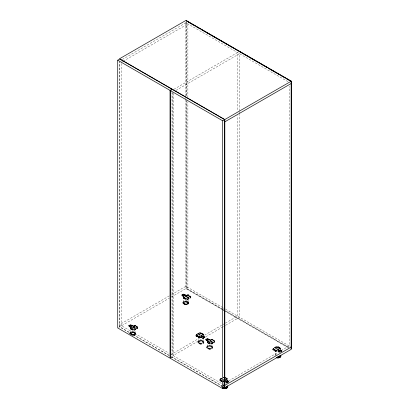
<?xml version="1.0" encoding="UTF-8"?>
<svg xmlns="http://www.w3.org/2000/svg" width="409" height="409" viewBox="0 0 409 409"><rect width="100%" height="100%" fill="white"/><g stroke="black" fill="none" stroke-linecap="round" stroke-linejoin="round"><path stroke-width="0.31" stroke-dasharray="2.04 1.53" d="M228.841 381.536L227.072 382.86L225.707 382.072L225.717 381.377M228.57 381.919L228.554 381.173L228.248 381.111M137.542 327.338L135.292 326.039L131.862 325.978L130.497 325.186C127.23 325.14 135.583 328.028 130.154 325.124L130.497 324.93L131.862 325.722L135.292 325.784L137.588 327.19A2.505 1.447 0 0 1 136.903 328.509L136.903 328.759A2.505 1.447 0 0 0 137.588 327.445L137.542 327.082M132.501 328.954C134.055 328.862 131.575 329.68 133.129 328.954M132.501 329.204L133.129 329.204M133.728 326.157L134.111 326.51L134.852 325.794L133.758 326.116L134.111 326.382L134.898 325.886M133.717 327.609C136.386 326.735 136.376 330.671 133.876 327.583C137.894 328.78 134.791 329.465 133.728 327.783M136.039 326.909C137.593 326.822 135.113 327.635 136.667 326.909M136.039 327.164L136.667 327.164M182.031 295.18L183.396 295.968L183.503 298.202L185.937 299.526A2.505 1.447 0 0 0 188.222 299.132L189.981 297.859A2.505 1.447 0 0 0 190.666 296.54L188.37 295.14L184.945 295.073L183.575 294.286L183.237 294.475C189.132 297.343 180.195 294.567 183.575 294.541L184.945 295.329L188.37 295.395L190.717 297.057M185.584 298.304C187.133 298.217 184.653 299.03 186.207 298.304M185.584 298.56L186.207 298.56M186.801 295.687L187.583 295.068L187.976 295.37L187.506 295.211L186.841 295.779L187.936 295.462M189.122 296.52C190.303 296.96 188.544 295.692 189.745 296.52M188.973 297.859C185.441 298.805 186.882 294.848 188.881 297.732M189.745 296.264L189.122 296.264M197.082 335.59C198.631 335.503 196.182 336.305 197.705 335.59M197.082 335.845L197.705 335.845M199.986 334.925L197.9 333.902L199.986 334.797L199.561 335.17L197.869 334.041M200.021 336.341C198.012 337.701 199.633 335.503 199.986 336.331C198.135 336.305 199.398 337.497 200.032 336.423M200.62 333.55C202.153 333.427 199.694 334.276 201.248 333.55M200.62 333.805L201.248 333.805M201.847 334.843L202.23 335.191L202.971 334.48L201.877 334.797L202.23 335.063L203.007 334.618M201.836 336.423C203.631 334.818 205.216 339.511 201.836 336.423C204.653 339.168 204.577 335.917 201.847 336.372M207.711 341.893L208.345 341.275L208.835 341.31L208.232 341.975L207.711 341.766L208.835 341.438L207.235 342.169L207.235 342.676L209.561 344.02A2.659 1.534 0 0 0 212.215 343.637L213.984 342.614A2.659 1.534 0 0 0 214.648 341.08L214.648 340.569L212.322 339.23L208.897 339.168L207.169 338.376L205.758 339.189L205.758 339.91L207.128 340.697L207.235 342.676M209.469 342.998C210.645 343.442 208.866 342.195 210.093 342.998M210.686 339.997C214.096 338.269 209.127 341.541 211.33 339.674C212.859 339.434 210.461 340.809 210.727 340.032M210.093 342.742L209.469 342.742M213.007 340.697C214.561 340.61 212.077 341.423 213.631 340.697M213.007 340.953L213.631 340.953M212.849 342.343C211.719 343.463 208.462 339.966 212.818 342.384C209.04 340.763 211.361 340.866 212.859 342.42M220.978 380.329C222.072 380.641 220.441 379.516 221.596 380.283M221.581 380.073L220.978 380.073M223.273 381.178L223.907 380.774L223.273 381.306M225.732 379.501C226.545 377.906 227.685 379.716 225.814 379.578C225.85 379.624 227.798 378.356 225.732 379.404M225.763 380.82L227.854 381.842L225.763 380.948L226.192 380.575L227.885 381.704M274.05 349.383C275.686 348.995 273.278 349.94 274.444 349.209C275.078 350.16 273.243 349.537 274.674 349.383M274.05 349.639L274.674 349.639M274.822 347.911C276.617 346.311 278.202 351.004 274.822 347.911C277.46 350.493 277.777 347.696 274.863 347.824M277.588 347.338C279.137 347.251 276.658 348.064 278.212 347.338M276.995 350.084C275.001 351.663 276.479 349.49 276.954 349.992M277.588 347.594L278.212 347.594M278.805 350.084L279.337 349.956L280.937 351.193L278.846 350.303L279.27 350.053L280.978 351.106M279.971 348.407C279.035 349.25 278.263 348.943 279.971 348.407C278.227 348.984 279.204 347.901 279.981 348.488M280.978 350.978L280.508 351.132L278.846 350.176M228.534 382.032L228.248 382.389M131.867 327.701C129.909 328.667 131.683 327.476 131.821 327.481C130.205 327.236 130.895 329.209 131.903 327.655M188.927 297.895C185.937 295.283 186.729 298.493 188.963 297.905M206.714 339.184C208.927 338.575 209.715 341.858 206.714 339.148M207.169 338.376L207.123 338.913L208.866 340.043M225.732 380.81L227.808 381.495M226.698 382.006L226.463 383.305L227.731 382.686M129.781 325.349L131.913 326.208M134.898 326.014L134.428 325.855L133.758 326.295M182.91 294.664L184.459 295.687L184.98 295.605L182.578 294.347M184.95 297C182.864 297 184.863 298.028 184.761 296.791C182.521 297.333 184.945 298.013 184.98 296.919M186.801 295.559L187.936 295.334M203.017 334.567L201.877 334.981M213.866 342.553A2.505 1.447 0 0 0 214.551 341.234L212.256 339.828L208.83 339.767L207.46 338.979C205.277 338.667 208.677 340.855 208.876 340.124M221.898 378.402L221.836 378.688L221.898 378.274M223.447 379.48L223.876 379.414M223.447 379.608L223.907 379.404M275.911 350.401L276.985 350.13L275.911 350.273M279.782 351.362L279.546 352.66L280.809 352.042M281.326 351.745L281.658 351.167L281.326 350.467M137.68 326.781L137.68 327.292A2.659 1.534 0 0 1 137.015 328.826L135.246 329.843A2.659 1.534 0 0 1 132.593 330.227L130.272 328.887L130.272 328.376L132.593 329.715A2.659 1.534 0 0 0 135.246 329.332L137.015 328.315A2.659 1.534 0 0 0 137.68 326.781L135.359 325.441L131.928 325.375L130.563 324.588L128.794 325.4L128.794 326.116L130.159 326.909L130.159 326.397L128.794 325.605M190.758 296.136L190.758 296.648A2.659 1.534 0 0 1 190.098 298.176L188.329 299.199A2.659 1.534 0 0 1 185.671 299.582L183.35 298.243L183.35 297.732L185.671 299.071A2.659 1.534 0 0 0 188.329 298.688L190.098 297.665A2.659 1.534 0 0 0 190.758 296.136L188.437 294.792L185.011 294.731L183.641 293.938L181.872 294.756L181.872 295.472L183.242 296.264L183.242 295.753L181.872 294.961M203.544 337.916L203.544 338.422L203.186 338.422L201.816 337.635L198.391 337.568L196.069 336.229A2.659 1.534 0 0 1 196.729 334.695L198.503 333.678A2.659 1.534 0 0 1 201.156 333.294L203.477 334.634L203.477 334.122L201.156 332.783A2.659 1.534 0 0 0 198.503 333.166L196.729 334.189A2.659 1.534 0 0 0 196.069 335.717L198.391 337.057L201.816 337.123L203.186 337.916L204.955 337.098M221.811 381.74L219.955 380.667A2.659 1.534 0 0 1 220.62 379.133L221.939 378.371M273.033 350.022A2.659 1.534 0 0 1 273.698 348.488L275.467 347.466A2.659 1.534 0 0 1 278.12 347.083L280.441 348.422L280.441 347.911L278.12 346.571A2.659 1.534 0 0 0 275.467 346.955L273.708 347.972A2.659 1.534 0 0 0 273.033 349.511L273.033 350.022L275.354 351.362L278.785 351.423L280.155 352.215L281.924 350.891M122.311 59.458L185.896 22.751L288.411 81.938M121.534 62.204L122.639 61.565M123.196 61.248L187.884 23.896L187.884 97.286M173.953 89.274L237.537 52.562L237.537 111.274M175.942 90.425L239.526 53.712L239.526 111.146M169.306 295.881L119.546 324.608L169.152 353.248M171.519 294.603L185.896 286.305L222.823 307.624M118.717 327.389L169.306 298.176M171.299 297.031L187.884 287.45L187.884 101.749M130.154 324.869L128.84 325.63L128.947 325.947M183.237 294.224L181.918 294.981L182.031 295.303M183.237 294.475L185.011 295.242L188.437 295.303L190.758 296.648M130.272 328.376L130.824 328.059M131.821 327.481L132.26 327.226M133.37 326.586L133.809 326.331M134.806 325.758L135.359 325.441L135.292 326.039M183.35 297.732L183.902 297.409M184.899 296.837L185.343 296.581M186.448 295.942L186.887 295.687M187.884 295.114L188.437 294.792L188.37 295.395M130.313 326.612L130.425 328.596L132.859 329.92A2.505 1.447 0 0 0 135.139 329.521L136.897 328.509L135.149 329.777A2.505 1.447 0 0 1 132.859 330.175L130.425 328.846L130.313 326.612L128.947 325.825M183.503 298.202L185.937 299.27A2.505 1.447 0 0 0 188.222 298.877L189.975 297.864M203.59 338.396L201.888 337.543L198.457 337.481L196.208 336.183L196.162 335.82A2.505 1.447 0 0 1 196.847 334.506L198.6 333.488A2.505 1.447 0 0 1 200.891 333.09L203.324 334.419L203.431 336.653L204.802 337.44M196.208 336.183L196.162 336.075A2.505 1.447 0 0 1 196.847 334.756L198.6 333.744A2.505 1.447 0 0 1 200.891 333.345C202.511 334.654 197.936 332.042 203.324 334.669L203.324 334.419M198.943 336.74L198.391 337.057L198.391 337.568M199.94 336.167L200.379 335.912M201.489 335.273L201.928 335.017M202.925 334.439L203.477 334.122L203.59 336.612L204.955 337.405M224.822 323.463L171.187 354.424L223.718 384.751M225.374 323.141L237.537 316.116L237.537 115.742M222.941 326.842L173.176 355.574L173.176 93.298M223.493 326.525L225.149 325.569M225.707 325.247L239.526 317.266L239.526 114.336M204.909 337.379L203.59 338.141L201.888 337.287L198.457 337.226L196.208 335.927M203.431 336.653L204.802 337.185L204.955 337.609M171.023 357.584L172.015 357.011L172.015 92.429M171.351 357.778L172.347 357.2L221.903 385.81M207.123 338.913L208.897 339.674L212.322 339.741L214.648 341.08M208.784 341.275L209.229 341.019M210.333 340.38L210.778 340.124M211.77 339.552L212.322 339.23L212.322 339.741M205.916 339.613L207.281 340.406L207.394 342.64L209.822 343.964A2.505 1.447 0 0 0 212.107 343.57L213.866 342.297A2.505 1.447 0 0 0 214.551 340.978L212.256 339.572L208.83 339.511L207.123 338.657L205.804 339.419L207.128 340.186L207.235 342.169L209.561 343.509A2.659 1.534 0 0 0 212.215 343.125L213.984 342.103A2.659 1.534 0 0 0 214.648 340.569M207.394 342.64L209.822 343.708A2.505 1.447 0 0 0 212.107 343.315L213.861 342.302M221.893 381.658L220.093 380.621L220.047 380.258A2.505 1.447 0 0 1 220.732 378.939L222.051 378.177M280.559 352.19L278.851 351.336L275.421 351.27L273.176 349.971L273.13 349.613A2.505 1.447 0 0 1 273.81 348.294L275.564 347.282A2.505 1.447 0 0 1 277.859 346.883L280.288 348.207L280.4 350.441L281.765 351.229L280.4 350.441M220.093 380.621L220.047 380.513A2.505 1.447 0 0 1 220.732 379.194L222.051 378.432M273.176 349.971L273.13 349.869A2.505 1.447 0 0 1 273.81 348.55L275.564 347.538A2.505 1.447 0 0 1 277.859 347.139C279.47 348.463 274.868 345.809 280.288 348.463L280.288 348.207M225.374 379.705L225.814 379.45M226.811 378.877L227.363 378.56L227.476 381.05L228.841 381.837M275.911 350.528L275.354 350.85L273.033 349.511M276.903 349.956L277.348 349.7M278.452 349.061L278.897 348.805M279.889 348.233L280.441 347.911L280.554 350.401L281.924 351.193L280.559 351.934L278.851 351.08L275.421 351.014L273.176 349.721M223.38 383.923L225.042 382.962M225.594 382.645L289.178 345.932L289.178 86.207M223.488 381.684L225.773 381.725L227.476 382.579L228.355 382.072M212.215 343.125L212.225 343.632L212.215 343.125L211.836 343.079A2.347 1.355 0 0 1 209.853 343.366L207.547 342.088L207.44 340.181L207.128 340.186L207.128 340.697M223.447 380.575L223.917 380.728M223.447 380.702L223.907 380.81M204.909 337.635L204.955 336.893L203.273 336.106L203.171 334.199L200.86 332.926A2.347 1.355 0 0 0 198.876 333.212L198.493 333.171L198.493 333.683M281.924 351.403L281.924 350.682L280.242 349.899L280.134 347.993L277.823 346.714A2.347 1.355 0 0 0 275.845 347.001L275.456 346.96L275.456 347.471M137.68 327.292L135.359 325.953L131.928 325.886L130.2 325.099L130.2 324.588M275.354 351.362L275.354 350.85L278.785 350.912L280.513 351.704M225.707 381.561L227.435 382.349M223.488 381.94L225.773 381.98L227.138 382.768L227.476 382.579M222.276 381.495L223.989 381.525M222.276 382.006L223.989 382.037M197.946 334.25L199.986 334.981L200.379 335.528M129.75 325.359L131.867 326.295L132.26 326.842M223.375 307.941L225.027 308.897M225.579 309.214L291.167 347.083M222.864 309.306L186.448 288.284L186.448 100.486M223.416 309.623L225.068 310.579M225.62 310.901L289.071 347.532M223.084 309.817L186.115 288.473L186.115 100.68M223.636 310.134L288.744 347.722M221.719 309.286L185.896 288.601L185.896 99.326M222.271 309.603L223.927 310.559M224.475 310.876L288.411 347.788M190.088 297.675L190.016 297.45A2.347 1.355 0 0 0 190.512 296.305L188.304 294.971L185.011 294.731L185.011 295.242M189.214 298.176L188.881 298.115M274.582 347.466L274.914 347.783M281.218 351.295L280.886 351.234M197.613 333.678L197.946 333.995M204.249 337.507L203.917 337.44M206.463 338.785L206.796 339.102M213.099 342.614L212.767 342.548M225.507 377.487L227.363 378.56L227.476 381.05M225.425 377.696L227.056 378.637L227.164 380.544L228.841 381.326L228.841 382.047M225.41 377.814L227.21 378.852L227.317 381.086L228.687 381.878M225.042 377.727L227.363 379.071M224.96 377.809L227.21 378.852M137.005 328.32L136.938 328.095A2.347 1.355 0 0 0 137.434 326.949L135.226 325.62L131.928 325.375L131.928 325.886M129.495 324.991L129.827 325.313M136.131 328.826L135.798 328.759M225.374 380.344L225.814 380.728M228.135 381.945L227.808 381.878M130.313 326.868L128.947 326.08L128.947 325.692M222.409 381.316L220.2 379.981A2.347 1.355 0 0 1 220.696 378.841L221.504 378.11L221.836 378.432M220.62 379.133L220.63 378.616A2.659 1.534 0 0 0 219.955 380.155L221.811 381.229M220.093 380.365L222.343 381.663M169.265 355.421L119.709 326.811L119.709 62.229M222.45 386.132L224.101 387.083M169.152 355.549L119.546 326.909L119.546 61.053M171.356 356.822L223.718 387.052M183.35 298.243L183.242 295.753L183.554 295.748L183.661 297.655L185.967 298.928A2.347 1.355 0 0 0 187.951 298.642L188.339 298.682L188.329 299.199M130.272 328.887L130.159 326.397L130.471 326.392L130.578 328.299L132.889 329.572A2.347 1.355 0 0 0 134.868 329.291L135.256 329.327L135.246 329.843M280.554 349.894L280.554 350.401M280.155 351.704L280.155 352.215M280.088 349.767A2.188 1.263 0 0 1 276.806 350.861A2.188 1.263 0 0 1 276.806 348.667A2.188 1.263 0 0 1 280.088 349.767L280.088 352.701M278.897 350.084L278.452 349.956M278.785 351.423L278.795 350.733L275.492 350.671L273.284 349.337A2.347 1.355 0 0 1 273.774 348.197L273.698 348.488M278.682 349.383A0.782 0.45 0 0 1 277.506 349.772A0.782 0.45 0 0 1 277.506 348.989A0.782 0.45 0 0 1 278.682 349.383L278.682 349.639A0.782 0.45 0 0 1 277.506 350.027A0.782 0.45 0 0 1 277.506 349.245A0.782 0.45 0 0 1 278.682 349.639M278.12 346.571L278.12 347.083M277.348 349.317L276.903 348.933M275.712 349.767L275.712 355.636M275.574 347.277L275.564 347.538M273.82 348.289L273.81 348.55M272.921 349.102L272.921 349.613M239.526 111.785L239.526 113.697M228.687 382.006L228.687 381.623L227.317 381.086M227.072 382.349L227.072 382.86M225.543 379.215A2.188 1.263 0 0 1 227.01 380.411L227.01 382.758M221.847 386.285L221.847 386.796M220.737 378.933L220.732 379.194M219.955 380.155L219.955 380.667M219.838 379.746L219.838 380.258M214.761 340.978L214.761 341.489M213.973 342.619L213.902 341.883A2.347 1.355 0 0 0 214.398 340.743L212.189 339.409L208.897 339.168L208.83 339.767M212.752 346.955A2.97 1.718 0 0 1 208.293 348.442A2.97 1.718 0 0 1 208.293 345.467A2.97 1.718 0 0 1 212.752 346.955L212.752 347.466A2.97 1.718 0 0 1 208.293 348.954A2.97 1.718 0 0 1 208.293 345.978A2.97 1.718 0 0 1 212.752 347.466M212.113 343.309L212.107 343.57M211.969 341.08A2.188 1.263 0 0 1 208.687 342.175A2.188 1.263 0 0 1 208.687 339.986A2.188 1.263 0 0 1 211.969 341.08L211.969 347.594M211.811 347.532A2.035 1.176 0 0 1 208.764 348.545A2.035 1.176 0 0 1 208.764 346.515A2.035 1.176 0 0 1 211.811 347.532L211.811 347.594M210.778 341.403L210.333 341.275M210.563 340.697A0.782 0.45 0 0 1 209.388 341.091A0.782 0.45 0 0 1 209.388 340.308A0.782 0.45 0 0 1 210.563 340.697L210.563 340.953A0.782 0.45 0 0 1 209.388 341.346A0.782 0.45 0 0 1 209.388 340.564A0.782 0.45 0 0 1 210.563 340.953M209.561 343.509L209.561 344.02M209.229 340.636L208.784 340.252M207.593 341.08L207.593 347.594M207.527 338.376L207.46 338.979M207.235 338.724L207.235 339.102M207.281 340.406L205.916 339.869L205.916 339.485M206.806 346.955L206.806 347.466M203.907 341.847L203.907 342.359A2.97 1.718 0 0 1 199.449 343.846A2.97 1.718 0 0 1 199.449 340.871A2.97 1.718 0 0 1 203.907 342.359M203.59 336.101L203.59 336.612M203.125 335.973L203.125 342.486M201.928 336.295L201.489 336.167M201.816 337.635L201.826 336.944L198.523 336.883L196.315 335.549A2.347 1.355 0 0 1 196.811 334.404L196.729 334.695M201.714 335.6A0.782 0.45 0 0 1 200.533 335.978A0.782 0.45 0 0 1 200.553 335.196A0.782 0.45 0 0 1 201.714 335.6L201.714 335.845A0.782 0.45 0 0 1 200.543 336.239A0.782 0.45 0 0 1 200.543 335.457A0.782 0.45 0 0 1 201.714 335.845M201.156 332.783L201.156 333.294M198.743 335.973L198.743 342.486M198.605 333.488L198.6 333.744M197.961 341.847L197.961 342.359M196.852 334.501L196.847 334.756M196.11 335.564L196.069 336.229M195.952 335.308L195.952 335.82M190.875 296.545L190.875 297.052M190.098 297.665L190.088 298.181M188.866 302.522A2.97 1.718 0 0 1 184.408 304.005A2.97 1.718 0 0 1 184.408 301.034A2.97 1.718 0 0 1 188.866 302.522L188.866 303.028A2.97 1.718 0 0 1 184.408 304.516A2.97 1.718 0 0 1 184.408 301.545A2.97 1.718 0 0 1 188.866 303.028M188.227 298.872L188.222 299.132M188.084 296.648A2.188 1.263 0 0 1 184.802 297.742A2.188 1.263 0 0 1 184.802 295.549A2.188 1.263 0 0 1 188.084 296.648L188.084 303.156A2.188 1.263 0 0 1 184.802 304.255A2.188 1.263 0 0 1 184.802 302.062A2.188 1.263 0 0 1 188.084 303.156M187.925 303.095A2.035 1.176 0 0 1 184.878 304.112A2.035 1.176 0 0 1 184.878 302.077A2.035 1.176 0 0 1 187.925 303.095L187.925 303.156A2.035 1.176 0 0 1 184.878 304.173A2.035 1.176 0 0 1 184.878 302.144A2.035 1.176 0 0 1 187.925 303.156M186.887 296.965L186.448 296.837M186.678 296.264A0.782 0.45 0 0 1 185.502 296.653A0.782 0.45 0 0 1 185.502 295.871A0.782 0.45 0 0 1 186.678 296.264L186.678 296.52A0.782 0.45 0 0 1 185.502 296.908A0.782 0.45 0 0 1 185.502 296.126A0.782 0.45 0 0 1 186.678 296.52M186.448 21.917L186.448 96.013M186.115 22.112L186.115 96.207M185.896 22.751L185.896 96.135M185.896 96.775L185.896 98.687M185.671 299.071L185.671 299.582M185.343 296.198L184.899 295.814M183.707 296.648L183.707 303.156M183.641 293.938L183.641 294.449M183.344 294.286L183.35 294.664M183.396 295.968L182.031 295.436L182.031 295.047M183.283 293.938L183.283 294.449M182.92 302.522L182.92 303.028M172.347 92.623L172.347 357.2M137.792 327.19L137.792 327.701M137.015 328.315L137.005 328.831M135.788 333.166L135.788 333.678M135.149 329.521L135.139 329.777M135.006 327.292L135.006 333.805A2.188 1.263 0 0 1 131.867 334.94M134.847 333.739A2.035 1.176 0 0 1 131.8 334.756A2.035 1.176 0 0 1 131.8 332.721A2.035 1.176 0 0 1 134.847 333.739L134.847 333.805A2.035 1.176 0 0 1 131.8 334.818A2.035 1.176 0 0 1 131.8 332.788A2.035 1.176 0 0 1 134.847 333.805M133.809 327.609L133.37 327.481M133.595 326.909A0.782 0.45 0 0 1 132.424 327.297A0.782 0.45 0 0 1 132.424 326.515A0.782 0.45 0 0 1 133.595 326.909L133.595 327.164A0.782 0.45 0 0 1 132.424 327.553A0.782 0.45 0 0 1 132.424 326.771A0.782 0.45 0 0 1 133.595 327.164M132.593 329.715L132.593 330.227M130.624 327.292L130.624 333.805M130.563 324.588L130.563 325.099M130.267 324.93L130.272 325.313M129.842 333.166L129.842 333.678M121.534 63.482L121.534 325.758M223.38 386.091A2.035 1.176 0 0 1 223.938 385.866M223.38 386.03A2.035 1.176 0 0 1 223.938 385.799M223.457 385.871A2.188 1.263 0 0 1 223.871 385.718M223.457 385.932A2.188 1.263 0 0 1 223.871 385.784M221.867 386.474A2.97 1.718 0 0 1 221.867 386.091M223.529 384.736A2.97 1.718 0 0 1 223.841 384.664M221.867 386.986A2.97 1.718 0 0 1 221.867 386.602M223.529 385.247A2.97 1.718 0 0 1 223.841 385.176A2.188 1.263 0 0 0 223.457 385.293M223.324 385.544A2.817 1.626 0 0 1 223.892 385.385M223.391 377.747A2.659 1.534 0 0 1 223.856 377.681M223.498 377.405A2.347 1.355 0 0 1 223.907 377.349M225.497 380.058A0.782 0.45 0 0 1 225.497 380.508M225.497 379.803A0.782 0.45 0 0 1 225.492 380.258M223.391 377.236A2.659 1.534 0 0 1 223.856 377.17M223.442 377.834A2.505 1.447 0 0 1 223.881 377.768M223.442 377.579A2.505 1.447 0 0 1 223.881 377.512M227.01 380.411A2.188 1.263 0 0 1 225.543 381.602M223.871 381.551A2.188 1.263 0 0 1 223.457 381.398M223.457 379.424A2.188 1.263 0 0 1 223.871 379.271M275.001 355.257A2.97 1.718 0 0 1 277.568 353.933M275.385 355.237A2.97 1.718 0 0 1 275.574 355.078M131.652 334.874A2.188 1.263 0 0 1 131.718 332.706A2.188 1.263 0 0 1 135.001 333.754M130.139 333.908A2.97 1.718 0 0 1 132.593 331.454A2.97 1.718 0 0 1 135.655 333.672A2.97 1.718 0 0 1 130.962 334.506M130.711 334.378A2.97 1.718 0 0 1 130.297 334.076M129.863 333.867A2.97 1.718 0 0 1 132.593 331.965A2.97 1.718 0 0 1 135.783 333.611A2.97 1.718 0 0 1 132.813 335.39M132.48 335.38A2.97 1.718 0 0 1 131.831 335.293M130.001 333.805A2.817 1.626 0 0 1 132.813 332.18A2.817 1.626 0 0 1 135.63 333.805A2.817 1.626 0 0 1 132.813 335.431M132.189 335.39A2.817 1.626 0 0 1 131.882 335.339M190.666 296.796A2.505 1.447 0 0 1 189.981 298.115M129.06 326.346L129.259 327.144L130.936 326.208L131.223 324.956L129.387 325.825L129.06 326.346M182.138 295.702L182.337 296.499L184.014 295.559L184.301 294.311L182.465 295.175L182.138 295.702M202.486 338.095L202.685 338.892L204.362 337.952L204.648 336.704L202.813 337.568L202.486 338.095M206.024 340.135L206.223 340.932L207.9 339.997L208.207 338.78L206.034 340.084M197.01 335.544L197.787 335.579L197.01 335.544M220.901 379.981L221.673 380.012L220.901 379.981M132.444 328.882C132.94 329.812 133.579 328.243 132.444 328.882M135.982 326.837C136.478 327.767 137.122 326.198 135.982 326.837M185.522 298.233C186.023 299.168 186.662 297.599 185.522 298.233M189.06 296.193C189.561 297.123 190.2 295.554 189.06 296.193M209.408 342.67C209.909 343.601 210.548 342.031 209.408 342.67M212.946 340.625C213.442 341.561 214.06 339.991 212.946 340.625M131.718 334.833A2.188 1.263 0 0 0 135.006 333.739A2.188 1.263 0 0 0 131.718 332.645A2.188 1.263 0 0 0 131.718 334.833M131.718 334.26A2.188 1.263 0 0 0 135.006 333.166A2.188 1.263 0 0 0 131.718 332.072A2.188 1.263 0 0 0 131.718 334.26M131.514 328.309A2.188 1.263 0 0 0 134.99 327.435A2.188 1.263 0 0 0 131.938 326.131A2.188 1.263 0 0 0 131.514 328.309M208.687 348.626A2.188 1.263 0 0 0 211.969 347.532A2.188 1.263 0 0 0 208.687 346.433A2.188 1.263 0 0 0 208.687 348.626M208.37 349A2.817 1.626 0 0 0 212.598 347.594A2.817 1.626 0 0 0 208.37 346.188A2.817 1.626 0 0 0 208.37 349M208.687 348.049A2.188 1.263 0 0 0 211.969 346.955A2.188 1.263 0 0 0 208.687 345.861A2.188 1.263 0 0 0 208.687 348.049M184.802 304.189A2.188 1.263 0 0 0 188.084 303.095A2.188 1.263 0 0 0 184.802 302A2.188 1.263 0 0 0 184.802 304.189M184.224 304.465A2.817 1.626 0 0 0 188.692 303.34A2.817 1.626 0 0 0 184.766 301.668A2.817 1.626 0 0 0 184.224 304.465M184.592 303.534A2.188 1.263 0 0 0 188.068 302.66A2.188 1.263 0 0 0 185.021 301.361A2.188 1.263 0 0 0 184.592 303.534M199.725 343.432A2.035 1.176 0 0 0 202.956 342.619A2.035 1.176 0 0 0 200.119 341.413A2.035 1.176 0 0 0 199.725 343.432M199.633 343.504A2.188 1.263 0 0 0 203.109 342.63A2.188 1.263 0 0 0 200.057 341.326A2.188 1.263 0 0 0 199.633 343.504M199.168 343.228A2.97 1.718 0 0 0 203.887 342.042A2.97 1.718 0 0 0 199.745 340.273A2.97 1.718 0 0 0 199.168 343.228M199.526 343.892A2.817 1.626 0 0 0 203.748 342.486A2.817 1.626 0 0 0 199.526 341.08A2.817 1.626 0 0 0 199.526 343.892M199.633 342.865A2.188 1.263 0 0 0 203.109 341.99A2.188 1.263 0 0 0 200.057 340.687A2.188 1.263 0 0 0 199.633 342.865M199.633 336.99A2.188 1.263 0 0 0 203.109 336.116A2.188 1.263 0 0 0 200.057 334.818A2.188 1.263 0 0 0 199.633 336.99"/><path stroke-width="0.61" d="M117.72 60.195L119.709 59.044L172.015 89.244L170.026 90.394L117.72 60.195L117.72 327.962L170.026 358.161L170.026 90.394M170.359 90.583L172.347 89.433L224.653 119.632L224.653 387.4L222.665 388.55L170.359 358.35L170.359 90.583L222.665 120.783L224.653 119.632M224.822 119.535L224.822 387.686L291.167 349.383L291.167 81.233L185.896 20.45L119.546 58.758L224.822 119.535L291.28 81.166L291.28 348.805L290.947 349M224.822 121.836L291.167 83.528M224.822 385.39L291.167 347.083M291.28 81.166L186.448 20.639L186.115 20.833L187.22 21.473M188.324 22.106L194.945 25.931M196.049 26.565L199.909 28.799M201.013 29.433L219.771 40.266M220.875 40.9L227.496 44.724M228.6 45.363L232.46 47.592M233.565 48.226L234.669 48.865M235.773 49.504L237.43 50.46M238.534 51.094L242.394 53.323M243.498 53.962L247.358 56.191M248.462 56.831L259.5 63.201M260.605 63.84L267.225 67.659M268.324 68.298L274.945 72.122M276.049 72.756L277.154 73.395M278.258 74.029L279.914 74.985M281.019 75.624L282.118 76.263M283.222 76.897L284.879 77.853M285.983 78.492L289.843 80.721M222.665 120.783L222.665 388.55M223.871 387.998A2.188 1.263 0 0 1 223.657 387.926M226.187 387.911A2.188 1.263 0 0 1 225.983 387.993M223.871 388.059A2.188 1.263 0 0 1 223.657 387.993M227.624 386.229A2.97 1.718 0 0 1 226.402 388.248A2.97 1.718 0 0 1 222.716 388.008M227.619 386.74A2.817 1.626 0 0 1 225.896 388.422A2.817 1.626 0 0 1 222.619 387.936M227.624 385.718A2.97 1.718 0 0 1 226.801 387.563A2.97 1.718 0 0 1 223.529 387.829M227.01 386.285A2.188 1.263 0 0 1 224.331 387.517M279.265 357.267A2.188 1.263 0 0 1 279.066 357.348M280.799 355.769A2.97 1.718 0 0 1 279.751 357.492A2.97 1.718 0 0 1 276.612 357.696M280.697 356.459A2.817 1.626 0 0 1 276.402 357.655M280.799 355.257A2.97 1.718 0 0 1 279.879 356.919A2.97 1.718 0 0 1 276.919 357.256M279.966 355.222A2.188 1.263 0 0 1 279.531 356.479A2.188 1.263 0 0 1 277.414 356.873"/></g></svg>
